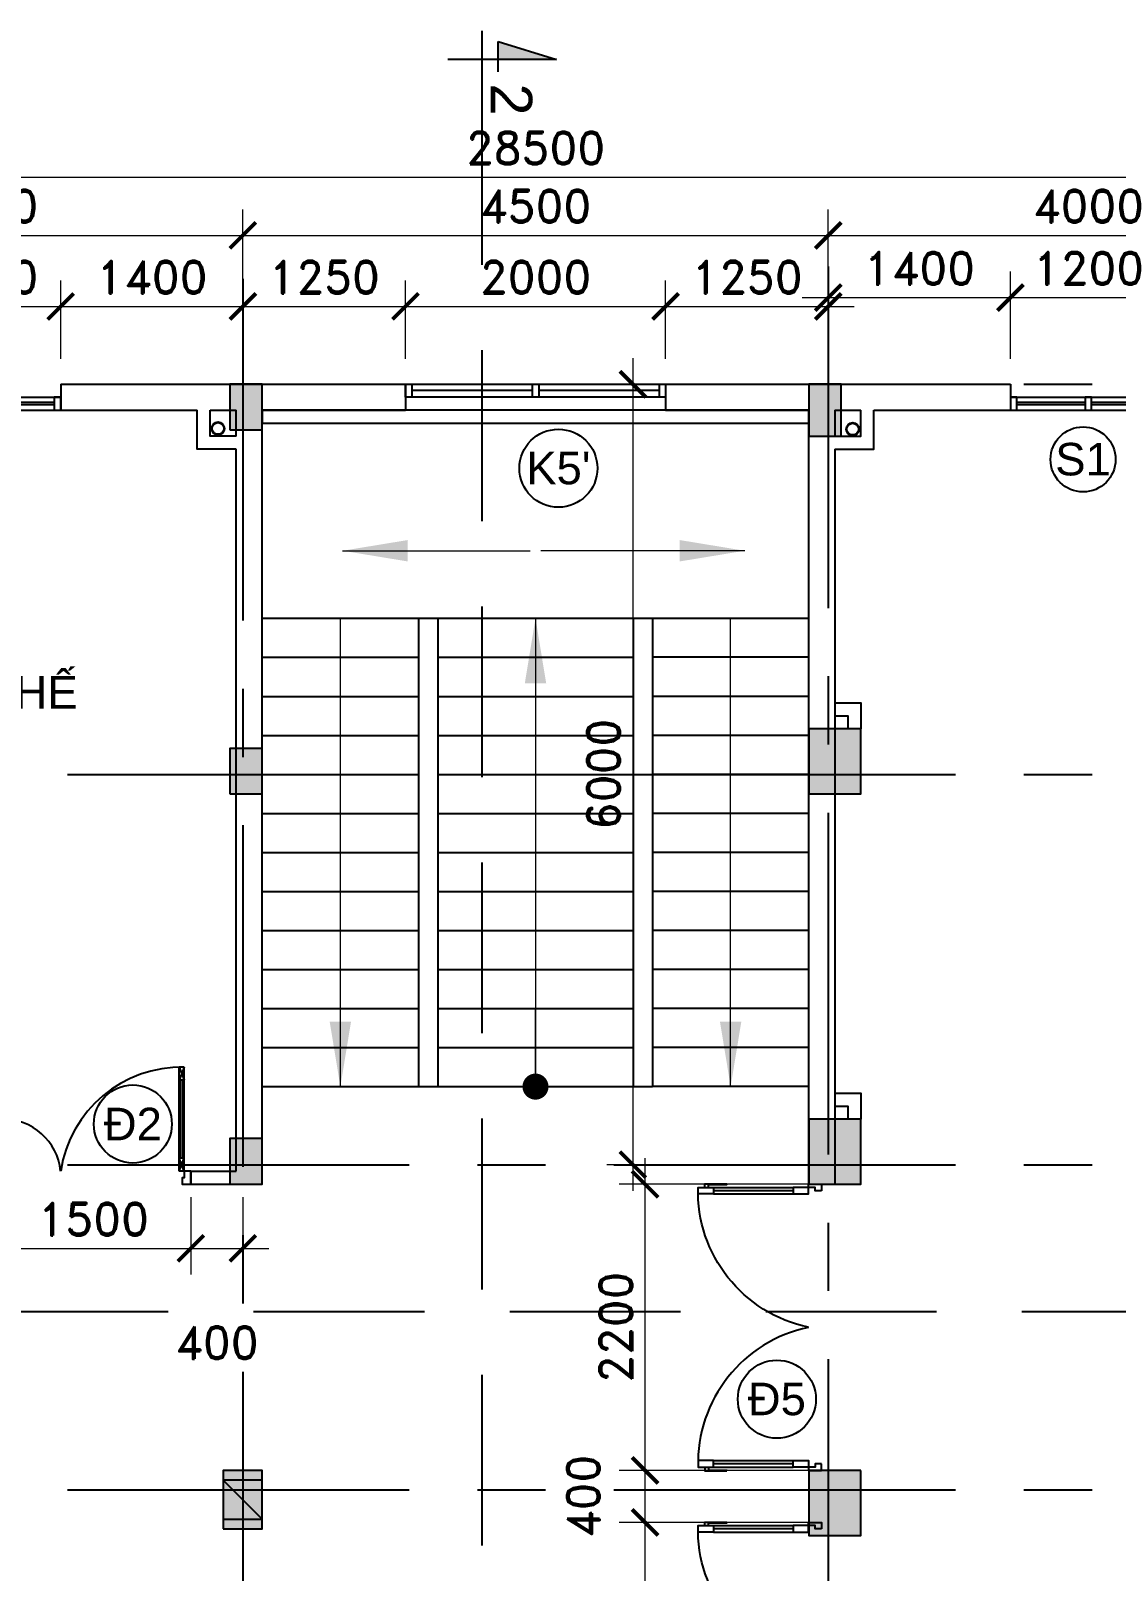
# Model space of a CAD drawing. Header units: inches. Extents: x 452443 to 881249, y 975131 to 1198310.
# Drawn here: x 747508 to 755851, y 1088811 to 1100653 of the extents above; entities that cross this region are included whole.
import ezdxf
from ezdxf.enums import TextEntityAlignment as Align

# ---------------------------------------------------------------- set-up
doc = ezdxf.new("R2010")
doc.units = ezdxf.units.IN
doc.header["$LTSCALE"] = 3.5
doc.header["$MEASUREMENT"] = 0
doc.linetypes.add('CENTER', pattern=[2, 1.25, -0.25, 0.25, -0.25])
doc.linetypes.add('HIDDEN', pattern=[0.375, 0.25, -0.125])
for name, color, linetype in [('cot', 1, 'Continuous'), ('CUA', 4, 'Continuous'), ('DOOR-84', 84, 'Continuous'), ('hatch', 4, 'Continuous'), ('hatch vl', 4, 'Continuous'), ('HATCH47', 47, 'Continuous'), ('Net thay', 140, 'Continuous'), ('Netcat', 5, 'Continuous'), ('Netthay_126', 126, 'Continuous'), ('phong', 2, 'Continuous'), ('TEXT2', 7, 'Continuous'), ('thuocdo', 3, 'Continuous'), ('Truc', 252, 'Continuous')]:
    doc.layers.add(name, color=color, linetype=linetype)
doc.styles.add('chu 1', font='VHELVEN0.TTF')
doc.styles.add('romand', font='romand.shx')
doc.styles.add('VNI-HELVE', font='VHELVEN0.TTF')
doc.dimstyles.new('TL100', dxfattribs={"dimscale": 100, "dimtxt": 2.5, "dimasz": 2, "dimexe": 2, "dimexo": 1, "dimgap": 1, "dimtad": 1, "dimdec": 0, "dimzin": 0, "dimdsep": 46, "dimtxsty": 'romand', "dimblk": 'ARCHTICK', "dimcen": 2, "dimdle": 2, "dimclrd": 256, "dimclre": 256, "dimclrt": 7, "dimadec": 0, "dimazin": 0, "dimtfac": 0.004, "dimtdec": 0, "dimtmove": 2, "dimatfit": 3, "dimfxl": 1, "dimtolj": 1, "dimtzin": 0, "dimlwd": 20, "dimlwe": 20, "dimarcsym": 1})

# ---------------------------------------------------------------- blocks, each defined once
blk = doc.blocks.new('CS-1200')
for p, q in [((0, 100), (1200, 100)), ((0, 0), (1200, 0)), ((575, 60), (50, 60)), ((575, 40), (50, 40)), ((1150, 60), (625, 60)), ((1150, 40), (625, 40))]:
    blk.add_line(p, q)
at = {"ltscale": 5}
for points in [[(0, 0), (50, 0), (50, 100), (0, 100)], [(575, 0), (625, 0), (625, 100), (575, 100)], [(1150, 0), (1200, 0), (1200, 100), (1150, 100)]]:
    blk.add_lwpolyline(points, close=True, dxfattribs=at)
blk = doc.blocks.new('CUAD1500')
for p, q in [((1410, 100), (1410, 900)), ((1450, 900), (1410, 900)), ((1450, 900), (1410, 800)), ((1410, 900), (1450, 800)), ((1450, 100), (1450, 900)), ((1450, 800), (1410, 800)), ((1420, 200), (1420, 800)), ((1440, 200), (1440, 800)), ((50, 500), (90, 400)), ((90, 500), (50, 400)), ((50, 100), (50, 500)), ((50, 500), (90, 500)), ((90, 100), (90, 500)), ((50, 400), (90, 400)), ((60, 200), (60, 400)), ((80, 200), (80, 400)), ((50, 200), (90, 200)), ((50, 100), (90, 200)), ((90, 100), (50, 200)), ((1450, 200), (1410, 200)), ((1450, 100), (1410, 200)), ((1410, 100), (1450, 200)), ((50, 100), (90, 100)), ((1450, 100), (1410, 100))]:
    blk.add_line(p, q)
for points in [[(0, 100), (50, 100), (50, 50), (65, 50), (65, 0), (0, 0)], [(1500, 100), (1450, 100), (1450, 50), (1435, 50), (1435, 0), (1500, 0)]]:
    blk.add_lwpolyline(points, close=True)
at = {"layer": 'hatch'}
for centre, radius, start, end in [((1430, -40), 940, 88.7553, 171.4465), ((57, 55), 445, 5.8369, 90.896)]:
    blk.add_arc(centre, radius, start, end, dxfattribs=at)
blk = doc.blocks.new('dc')
at = {"layer": 'Netcat'}
blk.add_hatch(color=256, dxfattribs=at).paths.add_polyline_path([(828, 672), (828, 147), (989, 147)])
for p, q in [((828, 672), (828, -310)), ((989, 147), (828, 672)), ((717, 147), (989, 147)), ((0, 0), (1087, 0))]:
    blk.add_line(p, q, dxfattribs=at)
at = {"style": 'VNI-HELVE', "flags": 4}
blk.add_attdef('E', text='', height=375, dxfattribs=at).set_placement((482, 272), align=Align.MIDDLE_CENTER)
blk = doc.blocks.new('_ArchTick')
at = {"color": 0, "linetype": 'ByBlock', "const_width": 0.15}
blk.add_lwpolyline([(-0.5, -0.5), (0.5, 0.5)], dxfattribs=at)
blk = doc.blocks.new('*D2990')
at = {"layer": 'DEFPOINTS', "color": 0}
for p in [(736988, 1097936), (735191, 1081736), (748788, 1081736)]:
    blk.add_point(p, dxfattribs=at)
at = {"layer": 'thuocdo', "lineweight": 20}
for p, q in [((735191, 1098136), (735191, 1081536)), ((736888, 1097936), (734991, 1097936)), ((748688, 1081736), (734991, 1081736))]:
    blk.add_line(p, q, dxfattribs=at)
at = {"layer": 'thuocdo', "lineweight": 20, "xscale": 200, "yscale": 200, "zscale": 200}
for p, rotation in [((735191, 1097936), 90), ((735191, 1081736), 270)]:
    blk.add_blockref('_ArchTick', p, dxfattribs=dict(at, rotation=rotation))
at = {"layer": 'thuocdo', "color": 7, "insert": (734966, 1089836), "char_height": 250, "attachment_point": 5, "rotation": 90, "style": 'romand'}
blk.add_mtext('\\A1;16200', dxfattribs=at)
blk = doc.blocks.new('*D2992')
at = {"layer": 'DEFPOINTS', "color": 0}
for p in [(765638, 1099527), (737138, 1098380), (765638, 1098380)]:
    blk.add_point(p, dxfattribs=at)
at = {"layer": 'thuocdo', "lineweight": 20}
for p, q in [((737138, 1098480), (737138, 1099727)), ((765638, 1098480), (765638, 1099727)), ((736938, 1099527), (765838, 1099527))]:
    blk.add_line(p, q, dxfattribs=at)
at = {"layer": 'thuocdo', "lineweight": 20, "xscale": 200, "yscale": 200, "zscale": 200, "rotation": 180}
blk.add_blockref('_ArchTick', (737138, 1099527), dxfattribs=at)
at = {"layer": 'thuocdo', "lineweight": 20, "xscale": 200, "yscale": 200, "zscale": 200}
blk.add_blockref('_ArchTick', (765638, 1099527), dxfattribs=at)
at = {"layer": 'thuocdo', "color": 7, "insert": (751388, 1099752), "char_height": 250, "attachment_point": 5, "style": 'romand'}
blk.add_mtext('\\A1;28500', dxfattribs=at)
blk = doc.blocks.new('*D2994')
at = {"layer": 'DEFPOINTS', "color": 0}
for p in [(749138, 1099080), (745138, 1097941), (749138, 1097941)]:
    blk.add_point(p, dxfattribs=at)
at = {"layer": 'thuocdo', "lineweight": 20}
for p, q in [((745138, 1098041), (745138, 1099280)), ((749138, 1098041), (749138, 1099280)), ((744938, 1099080), (749338, 1099080))]:
    blk.add_line(p, q, dxfattribs=at)
at = {"layer": 'thuocdo', "lineweight": 20, "xscale": 200, "yscale": 200, "zscale": 200, "rotation": 180}
blk.add_blockref('_ArchTick', (745138, 1099080), dxfattribs=at)
at = {"layer": 'thuocdo', "lineweight": 20, "xscale": 200, "yscale": 200, "zscale": 200}
blk.add_blockref('_ArchTick', (749138, 1099080), dxfattribs=at)
at = {"layer": 'thuocdo', "color": 7, "insert": (747138, 1099305), "char_height": 250, "attachment_point": 5, "style": 'romand'}
blk.add_mtext('\\A1;4000', dxfattribs=at)
blk = doc.blocks.new('*D2997')
at = {"layer": 'DEFPOINTS', "color": 0}
for p in [(753638, 1099080), (749138, 1097941), (753638, 1097941)]:
    blk.add_point(p, dxfattribs=at)
at = {"layer": 'thuocdo', "lineweight": 20}
for p, q in [((749138, 1098041), (749138, 1099280)), ((753638, 1098041), (753638, 1099280)), ((748938, 1099080), (753838, 1099080))]:
    blk.add_line(p, q, dxfattribs=at)
at = {"layer": 'thuocdo', "lineweight": 20, "xscale": 200, "yscale": 200, "zscale": 200, "rotation": 180}
blk.add_blockref('_ArchTick', (749138, 1099080), dxfattribs=at)
at = {"layer": 'thuocdo', "lineweight": 20, "xscale": 200, "yscale": 200, "zscale": 200}
blk.add_blockref('_ArchTick', (753638, 1099080), dxfattribs=at)
at = {"layer": 'thuocdo', "color": 7, "insert": (751388, 1099305), "char_height": 250, "attachment_point": 5, "style": 'romand'}
blk.add_mtext('\\A1;4500', dxfattribs=at)
blk = doc.blocks.new('*D2998')
at = {"layer": 'DEFPOINTS', "color": 0}
for p in [(757638, 1099080), (753638, 1097941), (757638, 1097746)]:
    blk.add_point(p, dxfattribs=at)
at = {"layer": 'thuocdo', "lineweight": 20}
for p, q in [((753638, 1098041), (753638, 1099280)), ((757638, 1097846), (757638, 1099280)), ((753438, 1099080), (757838, 1099080))]:
    blk.add_line(p, q, dxfattribs=at)
at = {"layer": 'thuocdo', "lineweight": 20, "xscale": 200, "yscale": 200, "zscale": 200, "rotation": 180}
blk.add_blockref('_ArchTick', (753638, 1099080), dxfattribs=at)
at = {"layer": 'thuocdo', "lineweight": 20, "xscale": 200, "yscale": 200, "zscale": 200}
blk.add_blockref('_ArchTick', (757638, 1099080), dxfattribs=at)
at = {"layer": 'thuocdo', "color": 7, "insert": (755638, 1099305), "char_height": 250, "attachment_point": 5, "style": 'romand'}
blk.add_mtext('\\A1;4000', dxfattribs=at)
blk = doc.blocks.new('*D3054')
at = {"layer": 'DEFPOINTS', "color": 0}
for p in [(747738, 1098534), (746538, 1098032), (747738, 1098032)]:
    blk.add_point(p, dxfattribs=at)
at = {"layer": 'thuocdo', "lineweight": 20}
for p, q in [((746538, 1098132), (746538, 1098734)), ((747738, 1098132), (747738, 1098734)), ((746338, 1098534), (747938, 1098534))]:
    blk.add_line(p, q, dxfattribs=at)
at = {"layer": 'thuocdo', "lineweight": 20, "xscale": 200, "yscale": 200, "zscale": 200, "rotation": 180}
blk.add_blockref('_ArchTick', (746538, 1098534), dxfattribs=at)
at = {"layer": 'thuocdo', "lineweight": 20, "xscale": 200, "yscale": 200, "zscale": 200}
blk.add_blockref('_ArchTick', (747738, 1098534), dxfattribs=at)
at = {"layer": 'thuocdo', "color": 7, "insert": (747138, 1098759), "char_height": 250, "attachment_point": 5, "style": 'romand'}
blk.add_mtext('\\A1;1200', dxfattribs=at)
blk = doc.blocks.new('*D3055')
at = {"layer": 'DEFPOINTS', "color": 0}
for p in [(749138, 1098534), (749138, 1098092), (747738, 1098032)]:
    blk.add_point(p, dxfattribs=at)
at = {"layer": 'thuocdo', "lineweight": 20}
for p, q in [((747738, 1098132), (747738, 1098734)), ((749138, 1098192), (749138, 1098734)), ((747538, 1098534), (749338, 1098534))]:
    blk.add_line(p, q, dxfattribs=at)
at = {"layer": 'thuocdo', "lineweight": 20, "xscale": 200, "yscale": 200, "zscale": 200, "rotation": 180}
blk.add_blockref('_ArchTick', (747738, 1098534), dxfattribs=at)
at = {"layer": 'thuocdo', "lineweight": 20, "xscale": 200, "yscale": 200, "zscale": 200}
blk.add_blockref('_ArchTick', (749138, 1098534), dxfattribs=at)
at = {"layer": 'thuocdo', "color": 7, "insert": (748438, 1098759), "char_height": 250, "attachment_point": 5, "style": 'romand'}
blk.add_mtext('\\A1;1400', dxfattribs=at)
blk = doc.blocks.new('*D3056')
at = {"layer": 'DEFPOINTS', "color": 0}
for p in [(750388, 1098534), (749138, 1098092), (750388, 1098032)]:
    blk.add_point(p, dxfattribs=at)
at = {"layer": 'thuocdo', "lineweight": 20}
for p, q in [((749138, 1098192), (749138, 1098734)), ((750388, 1098132), (750388, 1098734)), ((748938, 1098534), (750588, 1098534))]:
    blk.add_line(p, q, dxfattribs=at)
at = {"layer": 'thuocdo', "lineweight": 20, "xscale": 200, "yscale": 200, "zscale": 200, "rotation": 180}
blk.add_blockref('_ArchTick', (749138, 1098534), dxfattribs=at)
at = {"layer": 'thuocdo', "lineweight": 20, "xscale": 200, "yscale": 200, "zscale": 200}
blk.add_blockref('_ArchTick', (750388, 1098534), dxfattribs=at)
at = {"layer": 'thuocdo', "color": 7, "insert": (749763, 1098759), "char_height": 250, "attachment_point": 5, "style": 'romand'}
blk.add_mtext('\\A1;1250', dxfattribs=at)
blk = doc.blocks.new('*D3057')
at = {"layer": 'DEFPOINTS', "color": 0}
for p in [(752388, 1098534), (750388, 1098032), (752388, 1098032)]:
    blk.add_point(p, dxfattribs=at)
at = {"layer": 'thuocdo', "lineweight": 20}
for p, q in [((750388, 1098132), (750388, 1098734)), ((752388, 1098132), (752388, 1098734)), ((750188, 1098534), (752588, 1098534))]:
    blk.add_line(p, q, dxfattribs=at)
at = {"layer": 'thuocdo', "lineweight": 20, "xscale": 200, "yscale": 200, "zscale": 200, "rotation": 180}
blk.add_blockref('_ArchTick', (750388, 1098534), dxfattribs=at)
at = {"layer": 'thuocdo', "lineweight": 20, "xscale": 200, "yscale": 200, "zscale": 200}
blk.add_blockref('_ArchTick', (752388, 1098534), dxfattribs=at)
at = {"layer": 'thuocdo', "color": 7, "insert": (751388, 1098759), "char_height": 250, "attachment_point": 5, "style": 'romand'}
blk.add_mtext('\\A1;2000', dxfattribs=at)
blk = doc.blocks.new('*D3058')
at = {"layer": 'DEFPOINTS', "color": 0}
for p in [(753638, 1098534), (753638, 1098118), (752388, 1098032)]:
    blk.add_point(p, dxfattribs=at)
at = {"layer": 'thuocdo', "lineweight": 20}
for p, q in [((752388, 1098132), (752388, 1098734)), ((753638, 1098218), (753638, 1098734)), ((752188, 1098534), (753838, 1098534))]:
    blk.add_line(p, q, dxfattribs=at)
at = {"layer": 'thuocdo', "lineweight": 20, "xscale": 200, "yscale": 200, "zscale": 200, "rotation": 180}
blk.add_blockref('_ArchTick', (752388, 1098534), dxfattribs=at)
at = {"layer": 'thuocdo', "lineweight": 20, "xscale": 200, "yscale": 200, "zscale": 200}
blk.add_blockref('_ArchTick', (753638, 1098534), dxfattribs=at)
at = {"layer": 'thuocdo', "color": 7, "insert": (753013, 1098759), "char_height": 250, "attachment_point": 5, "style": 'romand'}
blk.add_mtext('\\A1;1250', dxfattribs=at)
blk = doc.blocks.new('*D3072')
at = {"layer": 'DEFPOINTS', "color": 0}
for p in [(747238, 1091786), (748738, 1091786), (748738, 1091293)]:
    blk.add_point(p, dxfattribs=at)
at = {"layer": 'thuocdo', "lineweight": 20}
for p, q in [((747238, 1091686), (747238, 1091093)), ((748738, 1091686), (748738, 1091093)), ((747038, 1091293), (748938, 1091293))]:
    blk.add_line(p, q, dxfattribs=at)
at = {"layer": 'thuocdo', "lineweight": 20, "xscale": 200, "yscale": 200, "zscale": 200, "rotation": 180}
blk.add_blockref('_ArchTick', (747238, 1091293), dxfattribs=at)
at = {"layer": 'thuocdo', "lineweight": 20, "xscale": 200, "yscale": 200, "zscale": 200}
blk.add_blockref('_ArchTick', (748738, 1091293), dxfattribs=at)
at = {"layer": 'thuocdo', "color": 7, "insert": (747988, 1091518), "char_height": 250, "attachment_point": 5, "style": 'romand'}
blk.add_mtext('\\A1;1500', dxfattribs=at)
blk = doc.blocks.new('*D3073')
at = {"layer": 'DEFPOINTS', "color": 0}
for p in [(748738, 1091786), (749138, 1091786), (749138, 1091293)]:
    blk.add_point(p, dxfattribs=at)
at = {"layer": 'thuocdo', "lineweight": 20}
for p, q in [((748738, 1091686), (748738, 1091093)), ((749138, 1091686), (749138, 1091093)), ((748538, 1091293), (749338, 1091293))]:
    blk.add_line(p, q, dxfattribs=at)
at = {"layer": 'thuocdo', "lineweight": 20, "xscale": 200, "yscale": 200, "zscale": 200, "rotation": 180}
blk.add_blockref('_ArchTick', (748738, 1091293), dxfattribs=at)
at = {"layer": 'thuocdo', "lineweight": 20, "xscale": 200, "yscale": 200, "zscale": 200}
blk.add_blockref('_ArchTick', (749138, 1091293), dxfattribs=at)
at = {"layer": 'thuocdo', "color": 7, "insert": (748938, 1090568), "char_height": 250, "attachment_point": 5, "style": 'romand'}
blk.add_mtext('\\A1;400', dxfattribs=at)
blk = doc.blocks.new('*D3077')
at = {"layer": 'DEFPOINTS', "color": 0}
for p in [(755038, 1098602), (753638, 1098112), (755038, 1098032)]:
    blk.add_point(p, dxfattribs=at)
at = {"layer": 'thuocdo', "lineweight": 20}
for p, q in [((753638, 1098212), (753638, 1098802)), ((755038, 1098132), (755038, 1098802)), ((753438, 1098602), (755238, 1098602))]:
    blk.add_line(p, q, dxfattribs=at)
at = {"layer": 'thuocdo', "lineweight": 20, "xscale": 200, "yscale": 200, "zscale": 200, "rotation": 180}
blk.add_blockref('_ArchTick', (753638, 1098602), dxfattribs=at)
at = {"layer": 'thuocdo', "lineweight": 20, "xscale": 200, "yscale": 200, "zscale": 200}
blk.add_blockref('_ArchTick', (755038, 1098602), dxfattribs=at)
at = {"layer": 'thuocdo', "color": 7, "insert": (754338, 1098827), "char_height": 250, "attachment_point": 5, "style": 'romand'}
blk.add_mtext('\\A1;1400', dxfattribs=at)
blk = doc.blocks.new('*D3078')
at = {"layer": 'DEFPOINTS', "color": 0}
for p in [(756238, 1098602), (755038, 1098032), (756238, 1097982)]:
    blk.add_point(p, dxfattribs=at)
at = {"layer": 'thuocdo', "lineweight": 20}
for p, q in [((755038, 1098132), (755038, 1098802)), ((756238, 1098082), (756238, 1098802)), ((754838, 1098602), (756438, 1098602))]:
    blk.add_line(p, q, dxfattribs=at)
at = {"layer": 'thuocdo', "lineweight": 20, "xscale": 200, "yscale": 200, "zscale": 200, "rotation": 180}
blk.add_blockref('_ArchTick', (755038, 1098602), dxfattribs=at)
at = {"layer": 'thuocdo', "lineweight": 20, "xscale": 200, "yscale": 200, "zscale": 200}
blk.add_blockref('_ArchTick', (756238, 1098602), dxfattribs=at)
at = {"layer": 'thuocdo', "color": 7, "insert": (755638, 1098827), "char_height": 250, "attachment_point": 5, "style": 'romand'}
blk.add_mtext('\\A1;1200', dxfattribs=at)
blk = doc.blocks.new('D666')
at = {"layer": 'hatch'}
for p, q in [((12128, 9474), (12738, 9474)), ((12059, 9424), (12088, 9424)), ((12738, 9449), (12128, 9449))]:
    blk.add_line(p, q, dxfattribs=at)
for points in [[(12128, 9424), (12128, 9474), (12008, 9474), (12008, 9424), (12128, 9424)], [(12738, 9424), (12738, 9474), (12858, 9474), (12858, 9424), (12738, 9424)], [(12059, 9424), (12059, 9396), (12229, 9396)], [(12088, 9424), (12088, 9402), (12229, 9402), (12229, 9396)], [(12106, 9424), (12738, 9424)]]:
    blk.add_lwpolyline(points, dxfattribs=at)
blk.add_lwpolyline([(12958, 9449), (12908, 9449), (12908, 9424), (12858, 9424), (12858, 9399), (12958, 9399)], close=True, dxfattribs=at)
blk.add_arc((13075, 9454), 1067, 101.7319, 181.6014, dxfattribs=at)
blk = doc.blocks.new('*D3098')
at = {"layer": 'DEFPOINTS', "color": 0}
for p in [(752230, 1089186), (753588, 1089186), (753488, 1086986)]:
    blk.add_point(p, dxfattribs=at)
at = {"layer": 'thuocdo', "linetype": 'Continuous', "lineweight": 20}
for p, q in [((752230, 1086786), (752230, 1089386)), ((753488, 1089186), (752030, 1089186)), ((753388, 1086986), (752030, 1086986))]:
    blk.add_line(p, q, dxfattribs=at)
at = {"layer": 'thuocdo', "lineweight": 20, "xscale": 200, "yscale": 200, "zscale": 200}
for p, rotation in [((752230, 1089186), 90), ((752230, 1086986), 270)]:
    blk.add_blockref('_ArchTick', p, dxfattribs=dict(at, rotation=rotation))
at = {"layer": 'thuocdo', "color": 7, "insert": (752005, 1088086), "char_height": 250, "attachment_point": 5, "rotation": 90, "style": 'romand'}
blk.add_mtext('\\A1;2200', dxfattribs=at)
blk = doc.blocks.new('*D3099')
at = {"layer": 'DEFPOINTS', "color": 0}
for p in [(752230, 1089586), (753638, 1089586), (753588, 1089186)]:
    blk.add_point(p, dxfattribs=at)
at = {"layer": 'thuocdo', "linetype": 'Continuous', "lineweight": 20}
for p, q in [((752230, 1088986), (752230, 1089786)), ((753538, 1089586), (752030, 1089586)), ((753488, 1089186), (752030, 1089186))]:
    blk.add_line(p, q, dxfattribs=at)
at = {"layer": 'thuocdo', "lineweight": 20, "xscale": 200, "yscale": 200, "zscale": 200}
for p, rotation in [((752230, 1089586), 90), ((752230, 1089186), 270)]:
    blk.add_blockref('_ArchTick', p, dxfattribs=dict(at, rotation=rotation))
at = {"layer": 'thuocdo', "color": 7, "insert": (751755, 1089386), "char_height": 250, "attachment_point": 5, "rotation": 90, "style": 'romand'}
blk.add_mtext('\\A1;400', dxfattribs=at)
blk = doc.blocks.new('*D3100')
at = {"layer": 'DEFPOINTS', "color": 0}
for p in [(752230, 1091786), (753588, 1091786), (753638, 1089586)]:
    blk.add_point(p, dxfattribs=at)
at = {"layer": 'thuocdo', "linetype": 'Continuous', "lineweight": 20}
for p, q in [((752230, 1089386), (752230, 1091986)), ((753488, 1091786), (752030, 1091786)), ((753538, 1089586), (752030, 1089586))]:
    blk.add_line(p, q, dxfattribs=at)
at = {"layer": 'thuocdo', "lineweight": 20, "xscale": 200, "yscale": 200, "zscale": 200}
for p, rotation in [((752230, 1091786), 90), ((752230, 1089586), 270)]:
    blk.add_blockref('_ArchTick', p, dxfattribs=dict(at, rotation=rotation))
at = {"layer": 'thuocdo', "color": 7, "insert": (752005, 1090686), "char_height": 250, "attachment_point": 5, "rotation": 90, "style": 'romand'}
blk.add_mtext('\\A1;2200', dxfattribs=at)
blk = doc.blocks.new('*D2973')
at = {"layer": 'DEFPOINTS', "color": 0}
for p in [(753488, 1097936), (752136, 1091936), (753488, 1091936)]:
    blk.add_point(p, dxfattribs=at)
at = {"layer": 'DOOR-84', "lineweight": 20}
blk.add_line((752136, 1098136), (752136, 1091736), dxfattribs=at)
at = {"layer": 'DOOR-84', "linetype": 'Continuous', "lineweight": 20}
for p, q in [((753388, 1097936), (751936, 1097936)), ((753388, 1091936), (751936, 1091936))]:
    blk.add_line(p, q, dxfattribs=at)
at = {"layer": 'DOOR-84', "lineweight": 20, "xscale": 200, "yscale": 200, "zscale": 200}
for p, rotation in [((752136, 1097936), 90), ((752136, 1091936), 270)]:
    blk.add_blockref('_ArchTick', p, dxfattribs=dict(at, rotation=rotation))
at = {"layer": 'DOOR-84', "color": 7, "insert": (751911, 1094936), "char_height": 250, "attachment_point": 5, "rotation": 90, "style": 'romand'}
blk.add_mtext('\\A1;6000', dxfattribs=at)

msp = doc.modelspace()

# ---------------------------------------------------------------- hatches: boundary and pattern name
at = {"layer": 'cot'}
for points in [[(749037.7, 1097586.5), (749287.7, 1097586.5), (749287.7, 1097936.5), (749037.7, 1097936.5)], [(753487.7, 1097536.5), (753737.7, 1097536.5), (753737.7, 1097936.5), (753487.7, 1097936.5)], [(753887.7, 1095286.5), (753487.7, 1095286.5), (753487.7, 1094786.5), (753887.7, 1094786.5)], [(749037.7, 1094786.5), (749287.7, 1094786.5), (749287.7, 1095136.5), (749037.7, 1095136.5)], [(753887.7, 1092286.5), (753487.7, 1092286.5), (753487.7, 1091786.5), (753887.7, 1091786.5)], [(749037.7, 1091786.5), (749287.7, 1091786.5), (749287.7, 1092136.5), (749037.7, 1092136.5)], [(748987.7, 1089136.5), (749287.7, 1089136.5), (749287.7, 1089586.5), (748987.7, 1089586.5)], [(753887.7, 1089586.5), (753487.7, 1089586.5), (753487.7, 1089086.5), (753887.7, 1089086.5)]]:
    msp.add_hatch(color=256, dxfattribs=at).paths.add_polyline_path(points)
h = msp.add_hatch(color=256, dxfattribs=at)
h.dxf.hatch_style = 1
h.paths.add_polyline_path([(749287.7, 1089211.5), (749287.7, 1089511.5), (748987.7, 1089511.5), (748987.7, 1089211.5)])
h = msp.add_hatch(color=256, dxfattribs=at)
h.dxf.hatch_style = 1
h.paths.add_polyline_path([(749287.7, 1089211.5), (749287.7, 1089511.5), (748987.7, 1089511.5), (748987.7, 1089211.5)])

# ---------------------------------------------------------------- linework, layer by layer
for points in [[(749037.7, 1097586.5), (749287.7, 1097586.5), (749287.7, 1097936.5), (749037.7, 1097936.5)], [(753487.7, 1097536.5), (753737.7, 1097536.5), (753737.7, 1097936.5), (753487.7, 1097936.5)], [(753887.7, 1095286.5), (753487.7, 1095286.5), (753487.7, 1094786.5), (753887.7, 1094786.5)], [(749037.7, 1094786.5), (749287.7, 1094786.5), (749287.7, 1095136.5), (749037.7, 1095136.5)], [(753887.7, 1092286.5), (753487.7, 1092286.5), (753487.7, 1091786.5), (753887.7, 1091786.5)], [(749037.7, 1091786.5), (749287.7, 1091786.5), (749287.7, 1092136.5), (749037.7, 1092136.5)], [(748987.7, 1089136.5), (749287.7, 1089136.5), (749287.7, 1089586.5), (748987.7, 1089586.5)], [(748987.7, 1089211.5), (749287.7, 1089211.5), (749287.7, 1089511.5), (748987.7, 1089511.5)], [(748987.7, 1089211.5), (749287.7, 1089211.5), (749287.7, 1089511.5), (748987.7, 1089511.5)], [(753887.7, 1089586.5), (753487.7, 1089586.5), (753487.7, 1089086.5), (753887.7, 1089086.5)]]:
    msp.add_lwpolyline(points, close=True, dxfattribs=at)
msp.add_lwpolyline([(748987.7, 1089511.5), (749287.7, 1089211.5)], dxfattribs=at)
msp.add_lwpolyline([(748987.7, 1089511.5), (749287.7, 1089211.5)], dxfattribs=at)
at = {"layer": 'DOOR-84'}
msp.add_lwpolyline([(750387.7, 1097936.5), (752387.7, 1097936.5), (752387.7, 1097836.5), (750387.7, 1097836.5)], close=True, dxfattribs=at)
for points in [[(750437.7, 1097936.5), (750437.7, 1097836.5)], [(751362.7, 1097936.5), (751362.7, 1097836.5)], [(751412.7, 1097936.5), (751412.7, 1097836.5)], [(752337.7, 1097936.5), (752337.7, 1097836.5)], [(751362.7, 1097886.5), (750437.7, 1097886.5)], [(752337.7, 1097886.5), (751412.7, 1097886.5)]]:
    msp.add_lwpolyline(points, dxfattribs=at)
at = {"layer": 'hatch vl'}
for centre, radius in [((751563.5, 1097290), 300), ((755596.6, 1097358.2), 250), ((748292.4, 1092249), 300), ((753243.1, 1090133.8), 300)]:
    msp.add_circle(centre, radius, dxfattribs=at)
at = {"layer": 'HATCH47', "linetype": 'HIDDEN', "ltscale": 1500}
for points in [[(750977, 1079165.6), (750977, 1099728.9)], [(768252, 1090806), (734552.9, 1090806)]]:
    msp.add_lwpolyline(points, dxfattribs=at)
at = {"layer": 'Net thay'}
for points in [[(749287.7, 1096136.5), (753487.7, 1096136.5)], [(750487.7, 1096136.5), (750487.7, 1092536.5)], [(750637.7, 1096136.5), (750637.7, 1092536.5)], [(752137.7, 1096136.5), (752137.7, 1092536.5)], [(752287.7, 1096136.5), (752287.7, 1092536.5)], [(749287.7, 1095836.5), (750487.7, 1095836.5)], [(750637.7, 1095836.5), (752137.7, 1095836.5)], [(753487.7, 1095836.5), (752287.7, 1095836.5)], [(749287.7, 1095536.5), (750487.7, 1095536.5)], [(750637.7, 1095536.5), (752137.7, 1095536.5)], [(753487.7, 1095536.5), (752287.7, 1095536.5)], [(749287.7, 1095236.5), (750487.7, 1095236.5)], [(750637.7, 1095236.5), (752137.7, 1095236.5)], [(753487.7, 1095236.5), (752287.7, 1095236.5)], [(749287.7, 1094936.5), (750487.7, 1094936.5)], [(750637.7, 1094936.5), (752137.7, 1094936.5)], [(753487.7, 1094936.5), (752287.7, 1094936.5)], [(749287.7, 1094636.5), (750487.7, 1094636.5)], [(750637.7, 1094636.5), (752137.7, 1094636.5)], [(753487.7, 1094636.5), (752287.7, 1094636.5)], [(749287.7, 1094336.5), (750487.7, 1094336.5)], [(750637.7, 1094336.5), (752137.7, 1094336.5)], [(753487.7, 1094336.5), (752287.7, 1094336.5)], [(749287.7, 1094036.5), (750487.7, 1094036.5)], [(750637.7, 1094036.5), (752137.7, 1094036.5)], [(753487.7, 1094036.5), (752287.7, 1094036.5)], [(749287.7, 1093736.5), (750487.7, 1093736.5)], [(750637.7, 1093736.5), (752137.7, 1093736.5)], [(753487.7, 1093736.5), (752287.7, 1093736.5)], [(749287.7, 1093436.5), (750487.7, 1093436.5)], [(750637.7, 1093436.5), (752137.7, 1093436.5)], [(753487.7, 1093436.5), (752287.7, 1093436.5)], [(749287.7, 1093136.5), (750487.7, 1093136.5)], [(750637.7, 1093136.5), (752137.7, 1093136.5)], [(753487.7, 1093136.5), (752287.7, 1093136.5)], [(749287.7, 1092836.5), (750487.7, 1092836.5)], [(750637.7, 1092836.5), (752137.7, 1092836.5)], [(753487.7, 1092836.5), (752287.7, 1092836.5)], [(749287.7, 1092536.5), (750487.7, 1092536.5)], [(750487.7, 1092536.5), (752287.7, 1092536.5)], [(753487.7, 1092536.5), (752287.7, 1092536.5)]]:
    msp.add_lwpolyline(points, dxfattribs=at)
at = {"layer": 'Netthay_126'}
msp.add_lwpolyline([(749287.7, 1097636.5), (753487.7, 1097636.5), (753487.7, 1097736.5), (749287.7, 1097736.5)], close=True, dxfattribs=at)
at = {"layer": 'phong'}
for p, q in [((753487.7, 1091786.5), (753487.7, 1097736.5)), ((753687.7, 1097736.5), (753687.7, 1097536.5)), ((749087.7, 1091886.5), (749087.7, 1097436.5)), ((753687.7, 1097436.5), (753687.7, 1091786.5)), ((748737.7, 1091886.5), (749087.7, 1091886.5)), ((753487.7, 1091786.5), (753587.7, 1091786.5)), ((753487.7, 1091786.5), (753687.7, 1091786.5))]:
    msp.add_line(p, q, dxfattribs=at)
for points in [[(747737.7, 1097936.5), (747737.7, 1097736.5)], [(747737.7, 1097936.5), (750387.7, 1097936.5)], [(750387.7, 1097936.5), (750387.7, 1097736.5)], [(752387.7, 1097936.5), (752387.7, 1097736.5)], [(752387.7, 1097936.5), (755037.7, 1097936.5)], [(755037.7, 1097936.5), (755037.7, 1097736.5)], [(747737.7, 1097736.5), (748787.7, 1097736.5)], [(748737.7, 1091786.5), (749287.7, 1091786.5), (749287.7, 1097736.5)], [(749087.7, 1097436.5), (748787.7, 1097436.5), (748787.7, 1097736.5)], [(749087.7, 1097536.5), (748887.7, 1097536.5), (748887.7, 1097736.5)], [(748887.7, 1097736.5), (749087.7, 1097736.5)], [(749087.7, 1097536.5), (749087.7, 1097736.5)], [(749287.7, 1097736.5), (750387.7, 1097736.5)], [(752387.7, 1097736.5), (753487.7, 1097736.5)], [(753687.7, 1097736.5), (753887.7, 1097736.5)], [(753687.7, 1097536.5), (753887.7, 1097536.5), (753887.7, 1097736.5)], [(753687.7, 1097436.5), (753987.7, 1097436.5), (753987.7, 1097736.5)], [(753987.7, 1097736.5), (755037.7, 1097736.5)], [(753687.7, 1095486.5), (753887.7, 1095486.5), (753887.7, 1095286.5)], [(753687.7, 1095386.5), (753787.7, 1095386.5), (753787.7, 1095286.5)], [(753887.7, 1095286.5), (753787.7, 1095286.5)], [(753687.7, 1092486.5), (753887.7, 1092486.5), (753887.7, 1092286.5)], [(753687.7, 1092386.5), (753787.7, 1092386.5), (753787.7, 1092286.5)], [(753887.7, 1092286.5), (753787.7, 1092286.5)], [(748737.7, 1091886.5), (748737.7, 1091786.5)]]:
    msp.add_lwpolyline(points, dxfattribs=at)
at = {"layer": 'thuocdo'}
for centre, radius in [((748947.1, 1097595.8), 50), ((748947.1, 1097595.8), 45), ((753825.8, 1097590.7), 50), ((753825.8, 1097590.7), 45)]:
    msp.add_circle(centre, radius, dxfattribs=at)
at = {"layer": 'Truc', "linetype": 'CENTER', "ltscale": 600}
for points in [[(749137.7, 1098745.1), (749137.7, 1079282.6)], [(753637.7, 1098840.5), (753637.7, 1079425.4)], [(735190.8, 1097936.5), (767473.6, 1097936.5)], [(735190.8, 1094936.5), (767473.6, 1094936.5)], [(735190.8, 1091936.5), (767473.6, 1091936.5)], [(735190.8, 1089436.5), (767473.6, 1089436.5)]]:
    msp.add_lwpolyline(points, dxfattribs=at)

# ---------------------------------------------------------------- block references
at = {"xscale": -1, "rotation": 180}
for p in [(740629.2, 1101185.6), (740629.2, 1098585.6)]:
    msp.add_blockref('D666', p, dxfattribs=at)
msp.add_blockref('D666', (740629.2, 1080187.3))
at = {"layer": 'CUA'}
for p in [(746537.7, 1097736.5), (755037.7, 1097736.5)]:
    msp.add_blockref('CS-1200', p, dxfattribs=at)
at = {"layer": 'DOOR-84'}
msp.add_blockref('CUAD1500', (747237.7, 1091786.5), dxfattribs=at)
at = {"layer": 'phong'}
ref = msp.add_blockref('dc', (750977, 1099728.9), dxfattribs=dict(at, xscale=-0.8499999999767169, yscale=0.8499999999767169, zscale=0.8500000000058208, rotation=270))
ref.add_attrib('E', '2', dxfattribs={"layer": '0', "height": 318.8, "rotation": 270, "style": 'VNI-HELVE'}).set_placement((751203.1, 1100125), align=Align.MIDDLE_CENTER)

# ---------------------------------------------------------------- texts
at = {"char_height": 250, "width": 407.041, "attachment_point": 5, "style": 'chu 1'}
for s, insert in [('S1', (755596.6, 1097358.2)), ("K5'", (751563.5, 1097290)), ('Ñ2', (748292.4, 1092249)), ('Ñ5', (753243.1, 1090133.8))]:
    msp.add_mtext(s, dxfattribs=dict(at, insert=insert))
at = {"layer": 'TEXT2', "insert": (746258.4, 1095692.7), "char_height": 250, "attachment_point": 2, "style": 'VNI-HELVE'}
msp.add_mtext_dynamic_manual_height_columns('{\\C7;PHUÏC VUÏ PHA CHEÁ\\P#####m²}', width=4203.104, gutter_width=1000, heights=[0], dxfattribs=at)

# ---------------------------------------------------------------- dimensions: what is measured, and where the dimension line sits
at = {"layer": 'DOOR-84'}
dim = msp.add_linear_dim(base=(752136.2, 1091936.5), p1=(753487.7, 1097936.5), p2=(753487.7, 1091936.5), angle=90, dimstyle='TL100', override={"dimfxl": 5}, dxfattribs=at)
dim.commit()
dim.dimension.update_dxf_attribs({"geometry": '*D2973', "text_midpoint": (751911.2, 1094936.5)})
at = {"layer": 'thuocdo'}
for base, p1, p2, override, picture, middle in [((765637.7, 1099527.3), (737137.7, 1098379.8), (765637.7, 1098379.8), {"dimarcsym": 1}, '*D2992', (751387.7, 1099752.3)), ((749137.7, 1099079.8), (745137.7, 1097940.5), (749137.7, 1097940.5), {"dimarcsym": 1}, '*D2994', (747137.7, 1099304.8)), ((753637.7, 1099079.8), (749137.7, 1097940.5), (753637.7, 1097940.5), {"dimarcsym": 1}, '*D2997', (751387.7, 1099304.8)), ((757637.7, 1099079.8), (753637.7, 1097940.5), (757637.7, 1097745.8), {"dimarcsym": 1}, '*D2998', (755637.7, 1099304.8)), ((755037.7, 1098602), (753637.7, 1098112.4), (755037.7, 1098031.8), {"dimfxl": 10, "dimarcsym": 1}, '*D3077', (754337.7, 1098827)), ((756237.7, 1098602), (755037.7, 1098031.8), (756237.7, 1097981.8), {"dimfxl": 10, "dimarcsym": 1}, '*D3078', (755637.7, 1098827)), ((747737.7, 1098534.1), (746537.7, 1098031.8), (747737.7, 1098031.8), {"dimfxl": 10, "dimarcsym": 1}, '*D3054', (747137.7, 1098759.1)), ((749137.7, 1098534.1), (747737.7, 1098031.8), (749137.7, 1098092), {"dimfxl": 10, "dimarcsym": 1}, '*D3055', (748437.7, 1098759.1)), ((750387.7, 1098534.1), (749137.7, 1098092), (750387.7, 1098031.8), {"dimfxl": 10, "dimarcsym": 1}, '*D3056', (749762.7, 1098759.1)), ((752387.7, 1098534.1), (750387.7, 1098031.8), (752387.7, 1098031.8), {"dimfxl": 10, "dimarcsym": 1}, '*D3057', (751387.7, 1098759.1)), ((753637.7, 1098534.1), (752387.7, 1098031.8), (753637.7, 1098118.3), {"dimfxl": 10, "dimarcsym": 1}, '*D3058', (753012.7, 1098759.1)), ((748737.7, 1091293.3), (747237.7, 1091786.5), (748737.7, 1091786.5), {"dimfxl": 10, "dimarcsym": 1}, '*D3072', (747987.7, 1091518.3)), ((749137.7, 1091293.3), (748737.7, 1091786.5), (749137.7, 1091786.5), {"dimfxl": 10, "dimarcsym": 1}, '*D3073', (748937.7, 1090568.3))]:
    dim = msp.add_linear_dim(base=base, p1=p1, p2=p2, dimstyle='TL100', override=override, dxfattribs=at)
    dim.commit()
    dim.dimension.update_dxf_attribs({"geometry": picture, "text_midpoint": middle})
dim = msp.add_linear_dim(base=(735190.8, 1081736.5), p1=(736987.7, 1097936.5), p2=(748788.4, 1081736.5), angle=90, dimstyle='TL100', override={"dimarcsym": 1}, dxfattribs=at)
dim.commit()
dim.dimension.update_dxf_attribs({"geometry": '*D2990', "text_midpoint": (734965.8, 1089836.5)})
for base, p1, p2, picture, middle in [((752230.4, 1091786.5), (753637.7, 1089586.5), (753587.7, 1091786.5), '*D3100', (752005.4, 1090686.5)), ((752230.4, 1089586.5), (753587.7, 1089186.5), (753637.7, 1089586.5), '*D3099', (751755.4, 1089386.5)), ((752230.4, 1089186.5), (753487.7, 1086986.5), (753587.7, 1089186.5), '*D3098', (752005.4, 1088086.5))]:
    dim = msp.add_linear_dim(base=base, p1=p1, p2=p2, angle=90, dimstyle='TL100', dxfattribs=at)
    dim.commit()
    dim.dimension.update_dxf_attribs({"geometry": picture, "text_midpoint": middle})

# ---------------------------------------------------------------- leaders
at = {"layer": 'Net thay'}
for points, override in [([(749905.1, 1096655.8), (751347.5, 1096655.8)], {"dimasz": 5, "dimtad": 0, "dimarcsym": 1}), ([(752996.3, 1096655.8), (751427.8, 1096655.8)], {"dimasz": 5, "dimtad": 0, "dimarcsym": 1}), ([(749887.7, 1092536.5), (749887.7, 1096136.5)], {"dimasz": 5, "dimtad": 0, "dimarcsym": 1}), ([(751387.7, 1096136.5), (751387.7, 1092536.5)], {"dimasz": 5, "dimgap": 0.5, "dimtad": 0, "dimarcsym": 1}), ([(752887.7, 1092536.5), (752887.7, 1096136.5)], {"dimasz": 5, "dimtad": 0, "dimarcsym": 1}), ([(751387.7, 1092536.5), (751387.7, 1093136.5)], {"dimasz": 2, "dimgap": 0.5, "dimtad": 0, "dimldrblk": 'Dot', "dimarcsym": 1})]:
    msp.add_leader(points, dimstyle='TL100', override=override, dxfattribs=at)

doc.saveas('drawing.dxf')
